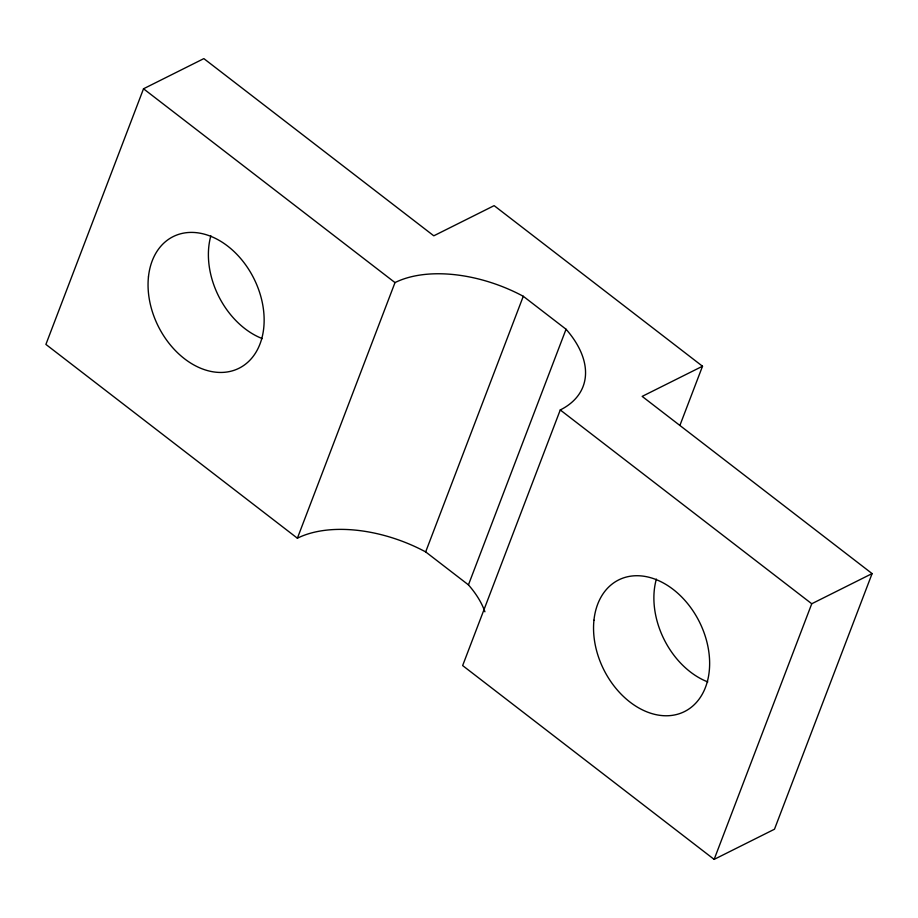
<?xml version="1.0" encoding="UTF-8"?>
<svg xmlns="http://www.w3.org/2000/svg" width="918" height="918" viewBox="0 0 918 918"><rect width="100%" height="100%" fill="white"/><g stroke="black" fill="none" stroke-linecap="round" stroke-linejoin="round"><path stroke-width="1.38" d="M680.02 425.114L702.511 366.236L494.136 205.643L433.789 235.811L203.853 58.614L143.518 88.782L45.9 344.411L297.386 538.212A112.845 64.558 20.9 0 1 425.665 551.902L468.444 584.869A112.845 64.558 20.9 0 1 484.922 611.79M297.386 538.212L395.004 282.595L143.518 88.782M425.665 551.902L523.283 296.284A112.845 64.558 20.9 0 0 395.004 282.595M468.444 584.869L566.05 329.241L523.283 296.284M566.05 329.241A112.845 64.558 20.9 0 1 560.267 409.956L462.649 665.573L714.147 859.386L774.482 829.218L872.1 573.589L642.164 396.392L702.511 366.236M714.147 859.386L811.753 603.757L872.1 573.589M560.267 409.956L811.753 603.757M707.801 681.925A73.589 53.439 63.4 0 1 656.359 579.109M262.307 338.604A73.589 53.439 63.4 0 1 210.865 235.788M593.946 620.224A73.589 53.439 63.4 0 0 674.455 714.984A73.589 53.439 63.4 0 0 686.32 602.024A73.589 53.439 63.4 0 0 593.946 620.224M148.452 276.903A73.589 53.439 63.4 0 0 228.961 371.664A73.589 53.439 63.4 0 0 240.826 258.704A73.589 53.439 63.4 0 0 148.452 276.903"/></g></svg>
